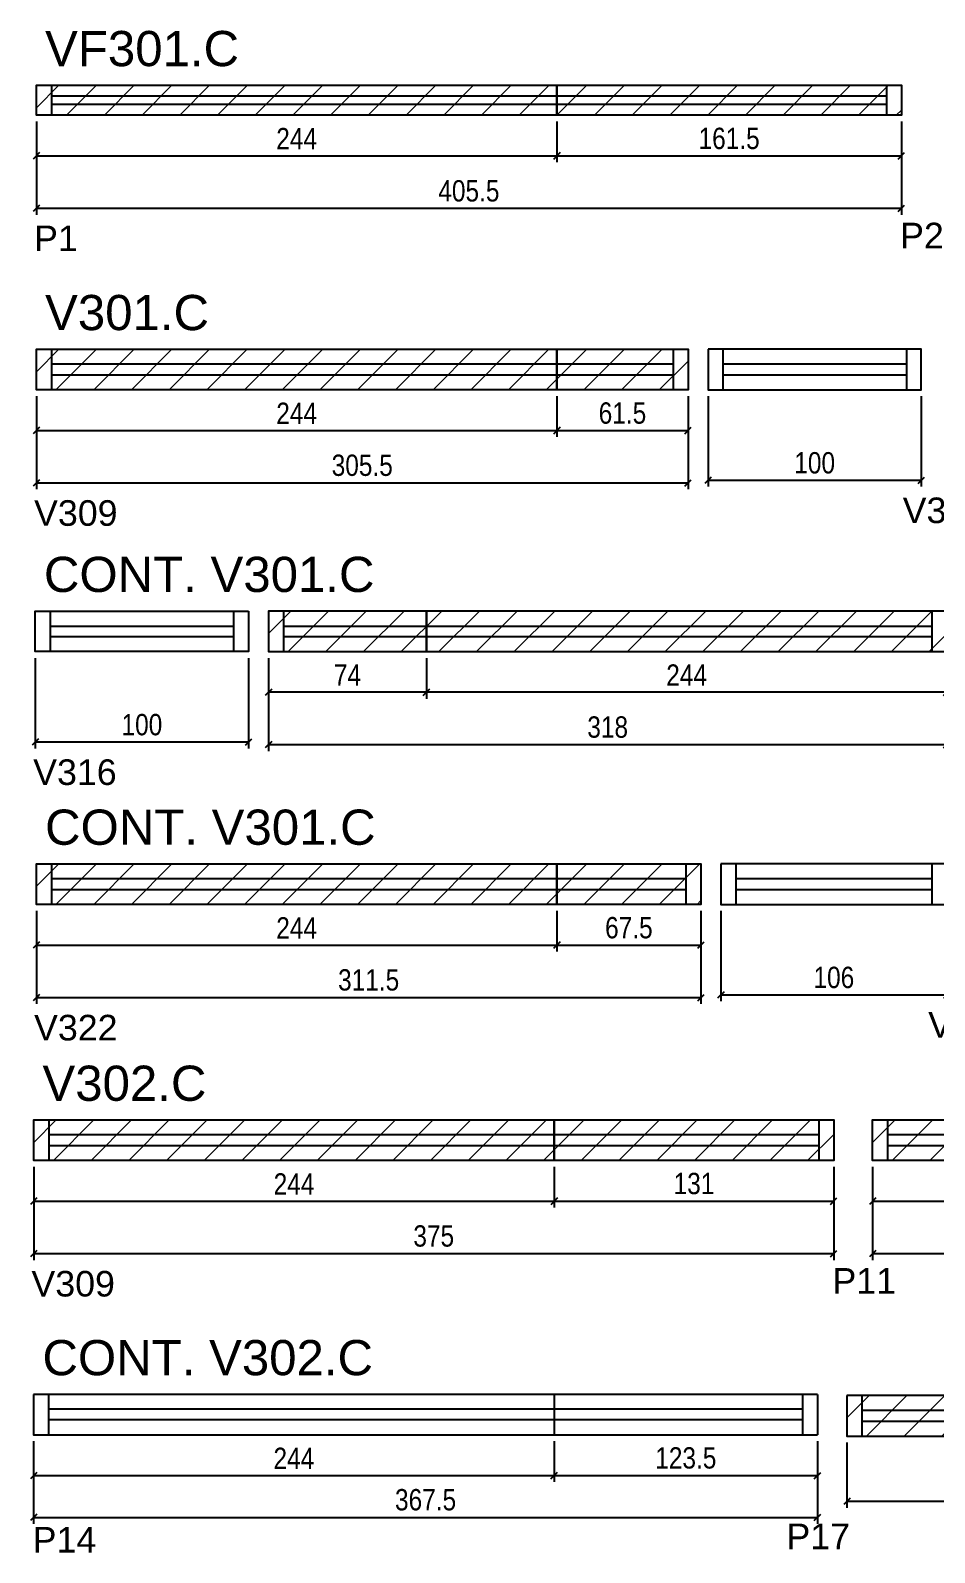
# Model space of a CAD drawing. Header units: millimetres. Extents: x 3391 to 4757, y -286 to 2446.
# Drawn here: x 3420 to 3843, y 1732 to 2446 of the extents above; entities that cross this region are included whole.
import ezdxf

# ---------------------------------------------------------------- set-up
doc = ezdxf.new("R2010")
doc.units = ezdxf.units.MM
for name, color, linetype in [('5', 5, 'Continuous'), ('COTA', 241, 'Continuous'), ('NOMENCLATURA', 7, 'Continuous'), ('Painéis', 200, 'Continuous'), ('SARR_2.2x7', 40, 'Continuous'), ('SARR_EDITAR', 141, 'Continuous')]:
    doc.layers.add(name, color=color, linetype=linetype)
doc.layers.add('REAPROVEITAMENTO', color=251, linetype='Continuous', lineweight=9)
doc.styles.add('COTA TECNICA', font='techl___.ttf', dxfattribs={"height": 10})
doc.styles.add('COTA TECNICA-50', font='techl___.ttf', dxfattribs={"height": 10})
doc.styles.get("Standard").update_dxf_attribs({"font": 'arial.ttf'})
doc.dimstyles.new('COTA PAINEL-50', dxfattribs={"dimtxt": 10, "dimasz": 3, "dimexe": 3, "dimexo": 3, "dimgap": 3, "dimtad": 1, "dimdec": 1, "dimzin": 12, "dimdsep": 46, "dimtxsty": 'COTA TECNICA-50', "dimblk1": 'OBLIQUE', "dimblk2": 'OBLIQUE', "dimsah": 1, "dimcen": 0.9, "dimclrd": 4, "dimclre": 4, "dimclrt": 240, "dimadec": 1, "dimazin": 3, "dimtfac": 1, "dimtdec": 1, "dimtmove": 0, "dimatfit": 3, "dimfxl": 1, "dimtolj": 1, "dimtzin": 12, "dimarcsym": 0})
doc.dimstyles.new('PAINEL', dxfattribs={"dimtxt": 10, "dimasz": 3, "dimexe": 3, "dimexo": 3, "dimgap": 3, "dimtad": 1, "dimdec": 1, "dimzin": 12, "dimdsep": 46, "dimtxsty": 'COTA TECNICA', "dimblk1": 'OBLIQUE', "dimblk2": 'OBLIQUE', "dimsah": 1, "dimcen": 0.9, "dimclrd": 4, "dimclre": 4, "dimclrt": 240, "dimadec": 1, "dimazin": 3, "dimtfac": 1, "dimtdec": 1, "dimtmove": 0, "dimatfit": 3, "dimfxl": 1, "dimtolj": 1, "dimtzin": 12, "dimarcsym": 0})

# ---------------------------------------------------------------- blocks, each defined once
blk = doc.blocks.new('_Oblique')
at = {"color": 0, "linetype": 'ByBlock', "lineweight": -2}
blk.add_line((-0.5, -0.5), (0.5, 0.5), dxfattribs=at)
blk = doc.blocks.new('*D97')
at = {"layer": 'COTA', "color": 4, "linetype": 'ByBlock', "lineweight": -2, "transparency": 16777216}
for p, q in [((3422.37, 2403), (3422.37, 2383.94)), ((3666.37, 2403), (3666.37, 2383.94)), ((3422.37, 2386.94), (3666.37, 2386.94))]:
    blk.add_line(p, q, dxfattribs=at)
at = {"layer": 'Defpoints', "color": 0, "linetype": 'ByBlock', "transparency": 16777216}
for p in [(3422.37, 2406), (3666.37, 2406), (3666.37, 2386.94)]:
    blk.add_point(p, dxfattribs=at)
at = {"layer": 'COTA', "color": 4, "linetype": 'ByBlock', "lineweight": -2, "transparency": 16777216, "xscale": 3, "yscale": 3, "zscale": 3, "rotation": 180}
blk.add_blockref('_Oblique', (3422.37, 2386.94), dxfattribs=at)
at = {"layer": 'COTA', "color": 4, "linetype": 'ByBlock', "lineweight": -2, "transparency": 16777216, "xscale": 3, "yscale": 3, "zscale": 3}
blk.add_blockref('_Oblique', (3666.37, 2386.94), dxfattribs=at)
at = {"layer": 'COTA', "color": 240, "linetype": 'ByBlock', "transparency": 16777216, "insert": (3544.37, 2395.02), "char_height": 10, "attachment_point": 5, "style": 'COTA TECNICA-50'}
blk.add_mtext('\\A1;244', dxfattribs=at)
blk = doc.blocks.new('*D98')
at = {"layer": 'COTA', "color": 4, "linetype": 'ByBlock', "lineweight": -2, "transparency": 16777216}
for p, q in [((3666.37, 2403), (3666.37, 2383.94)), ((3827.87, 2403), (3827.87, 2383.94)), ((3666.37, 2386.94), (3827.87, 2386.94))]:
    blk.add_line(p, q, dxfattribs=at)
at = {"layer": 'Defpoints', "color": 0, "linetype": 'ByBlock', "transparency": 16777216}
for p in [(3666.37, 2406), (3827.87, 2406), (3827.87, 2386.94)]:
    blk.add_point(p, dxfattribs=at)
at = {"layer": 'COTA', "color": 4, "linetype": 'ByBlock', "lineweight": -2, "transparency": 16777216, "xscale": 3, "yscale": 3, "zscale": 3, "rotation": 180}
blk.add_blockref('_Oblique', (3666.37, 2386.94), dxfattribs=at)
at = {"layer": 'COTA', "color": 4, "linetype": 'ByBlock', "lineweight": -2, "transparency": 16777216, "xscale": 3, "yscale": 3, "zscale": 3}
blk.add_blockref('_Oblique', (3827.87, 2386.94), dxfattribs=at)
at = {"layer": 'COTA', "color": 240, "linetype": 'ByBlock', "transparency": 16777216, "insert": (3747.12, 2395.05), "char_height": 10, "attachment_point": 5, "style": 'COTA TECNICA-50'}
blk.add_mtext('\\A1;161.5', dxfattribs=at)
blk = doc.blocks.new('*D200')
at = {"layer": 'COTA', "color": 4, "lineweight": -2, "transparency": 16777216}
for p, q in [((3422.37, 2403), (3422.37, 2359.36)), ((3827.87, 2403), (3827.87, 2359.36)), ((3422.37, 2362.36), (3827.87, 2362.36))]:
    blk.add_line(p, q, dxfattribs=at)
at = {"layer": 'Defpoints', "color": 0, "transparency": 16777216}
for p in [(3422.37, 2406), (3827.87, 2406), (3827.87, 2362.36)]:
    blk.add_point(p, dxfattribs=at)
at = {"layer": 'COTA', "color": 4, "lineweight": -2, "transparency": 16777216, "xscale": 3, "yscale": 3, "zscale": 3, "rotation": 180}
blk.add_blockref('_Oblique', (3422.37, 2362.36), dxfattribs=at)
at = {"layer": 'COTA', "color": 4, "lineweight": -2, "transparency": 16777216, "xscale": 3, "yscale": 3, "zscale": 3}
blk.add_blockref('_Oblique', (3827.87, 2362.36), dxfattribs=at)
at = {"layer": 'COTA', "color": 240, "transparency": 16777216, "insert": (3625.12, 2370.47), "char_height": 10, "attachment_point": 5, "style": 'COTA TECNICA'}
blk.add_mtext('\\A1;405.5', dxfattribs=at)
blk = doc.blocks.new('*D104')
at = {"layer": 'COTA', "color": 4, "linetype": 'ByBlock', "lineweight": -2, "transparency": 16777216}
for p, q in [((3422.37, 2274.26), (3422.37, 2255.21)), ((3666.37, 2274.26), (3666.37, 2255.21)), ((3422.37, 2258.21), (3666.37, 2258.21))]:
    blk.add_line(p, q, dxfattribs=at)
at = {"layer": 'Defpoints', "color": 0, "linetype": 'ByBlock', "transparency": 16777216}
for p in [(3422.37, 2277.26), (3666.37, 2277.26), (3666.37, 2258.21)]:
    blk.add_point(p, dxfattribs=at)
at = {"layer": 'COTA', "color": 4, "linetype": 'ByBlock', "lineweight": -2, "transparency": 16777216, "xscale": 3, "yscale": 3, "zscale": 3, "rotation": 180}
blk.add_blockref('_Oblique', (3422.37, 2258.21), dxfattribs=at)
at = {"layer": 'COTA', "color": 4, "linetype": 'ByBlock', "lineweight": -2, "transparency": 16777216, "xscale": 3, "yscale": 3, "zscale": 3}
blk.add_blockref('_Oblique', (3666.37, 2258.21), dxfattribs=at)
at = {"layer": 'COTA', "color": 240, "linetype": 'ByBlock', "transparency": 16777216, "insert": (3544.37, 2266.28), "char_height": 10, "attachment_point": 5, "style": 'COTA TECNICA-50'}
blk.add_mtext('\\A1;244', dxfattribs=at)
blk = doc.blocks.new('*D105')
at = {"layer": 'COTA', "color": 4, "linetype": 'ByBlock', "lineweight": -2, "transparency": 16777216}
for p, q in [((3666.37, 2274.26), (3666.37, 2255.21)), ((3727.87, 2274.26), (3727.87, 2255.21)), ((3666.37, 2258.21), (3727.87, 2258.21))]:
    blk.add_line(p, q, dxfattribs=at)
at = {"layer": 'Defpoints', "color": 0, "linetype": 'ByBlock', "transparency": 16777216}
for p in [(3666.37, 2277.26), (3727.87, 2277.26), (3727.87, 2258.21)]:
    blk.add_point(p, dxfattribs=at)
at = {"layer": 'COTA', "color": 4, "linetype": 'ByBlock', "lineweight": -2, "transparency": 16777216, "xscale": 3, "yscale": 3, "zscale": 3, "rotation": 180}
blk.add_blockref('_Oblique', (3666.37, 2258.21), dxfattribs=at)
at = {"layer": 'COTA', "color": 4, "linetype": 'ByBlock', "lineweight": -2, "transparency": 16777216, "xscale": 3, "yscale": 3, "zscale": 3}
blk.add_blockref('_Oblique', (3727.87, 2258.21), dxfattribs=at)
at = {"layer": 'COTA', "color": 240, "linetype": 'ByBlock', "transparency": 16777216, "insert": (3697.12, 2266.32), "char_height": 10, "attachment_point": 5, "style": 'COTA TECNICA-50'}
blk.add_mtext('\\A1;61.5', dxfattribs=at)
blk = doc.blocks.new('*D204')
at = {"layer": 'COTA', "color": 4, "lineweight": -2, "transparency": 16777216}
for p, q in [((3422.37, 2274.26), (3422.37, 2230.63)), ((3727.87, 2274.26), (3727.87, 2230.63)), ((3422.37, 2233.63), (3727.87, 2233.63))]:
    blk.add_line(p, q, dxfattribs=at)
at = {"layer": 'Defpoints', "color": 0, "transparency": 16777216}
for p in [(3422.37, 2277.26), (3727.87, 2277.26), (3727.87, 2233.63)]:
    blk.add_point(p, dxfattribs=at)
at = {"layer": 'COTA', "color": 4, "lineweight": -2, "transparency": 16777216, "xscale": 3, "yscale": 3, "zscale": 3, "rotation": 180}
blk.add_blockref('_Oblique', (3422.37, 2233.63), dxfattribs=at)
at = {"layer": 'COTA', "color": 4, "lineweight": -2, "transparency": 16777216, "xscale": 3, "yscale": 3, "zscale": 3}
blk.add_blockref('_Oblique', (3727.87, 2233.63), dxfattribs=at)
at = {"layer": 'COTA', "color": 240, "transparency": 16777216, "insert": (3575.12, 2241.85), "char_height": 10, "attachment_point": 5, "style": 'COTA TECNICA'}
blk.add_mtext('\\A1;305.5', dxfattribs=at)
blk = doc.blocks.new('*D106')
at = {"layer": 'COTA', "color": 4, "linetype": 'ByBlock', "lineweight": -2, "transparency": 16777216}
for p, q in [((3737.22, 2274.26), (3737.22, 2231.89)), ((3837.22, 2274.26), (3837.22, 2231.89)), ((3737.22, 2234.89), (3837.22, 2234.89))]:
    blk.add_line(p, q, dxfattribs=at)
at = {"layer": 'Defpoints', "color": 0, "linetype": 'ByBlock', "transparency": 16777216}
for p in [(3737.22, 2277.26), (3837.22, 2277.26), (3837.22, 2234.89)]:
    blk.add_point(p, dxfattribs=at)
at = {"layer": 'COTA', "color": 4, "linetype": 'ByBlock', "lineweight": -2, "transparency": 16777216, "xscale": 3, "yscale": 3, "zscale": 3, "rotation": 180}
blk.add_blockref('_Oblique', (3737.22, 2234.89), dxfattribs=at)
at = {"layer": 'COTA', "color": 4, "linetype": 'ByBlock', "lineweight": -2, "transparency": 16777216, "xscale": 3, "yscale": 3, "zscale": 3}
blk.add_blockref('_Oblique', (3837.22, 2234.89), dxfattribs=at)
at = {"layer": 'COTA', "color": 240, "linetype": 'ByBlock', "transparency": 16777216, "insert": (3787.22, 2242.99), "char_height": 10, "attachment_point": 5, "style": 'COTA TECNICA-50'}
blk.add_mtext('\\A1;100', dxfattribs=at)
blk = doc.blocks.new('*D135')
at = {"layer": 'COTA', "color": 4, "linetype": 'ByBlock', "lineweight": -2, "transparency": 16777216}
for p, q in [((3605.18, 2151.54), (3605.18, 2132.48)), ((3849.18, 2151.54), (3849.18, 2132.48)), ((3849.18, 2135.48), (3605.18, 2135.48))]:
    blk.add_line(p, q, dxfattribs=at)
at = {"layer": 'Defpoints', "color": 0, "linetype": 'ByBlock', "transparency": 16777216}
for p in [(3605.18, 2154.54), (3849.18, 2154.54), (3605.18, 2135.48)]:
    blk.add_point(p, dxfattribs=at)
at = {"layer": 'COTA', "color": 4, "linetype": 'ByBlock', "lineweight": -2, "transparency": 16777216, "xscale": 3, "yscale": 3, "zscale": 3, "rotation": 180}
blk.add_blockref('_Oblique', (3605.18, 2135.48), dxfattribs=at)
at = {"layer": 'COTA', "color": 4, "linetype": 'ByBlock', "lineweight": -2, "transparency": 16777216, "xscale": 3, "yscale": 3, "zscale": 3}
blk.add_blockref('_Oblique', (3849.18, 2135.48), dxfattribs=at)
at = {"layer": 'COTA', "color": 240, "linetype": 'ByBlock', "transparency": 16777216, "insert": (3727.18, 2143.56), "char_height": 10, "attachment_point": 5, "style": 'COTA TECNICA-50'}
blk.add_mtext('\\A1;244', dxfattribs=at)
blk = doc.blocks.new('*D136')
at = {"layer": 'COTA', "color": 4, "linetype": 'ByBlock', "lineweight": -2, "transparency": 16777216}
for p, q in [((3531.18, 2151.54), (3531.18, 2132.48)), ((3605.18, 2151.54), (3605.18, 2132.48)), ((3605.18, 2135.48), (3531.18, 2135.48))]:
    blk.add_line(p, q, dxfattribs=at)
at = {"layer": 'Defpoints', "color": 0, "linetype": 'ByBlock', "transparency": 16777216}
for p in [(3531.18, 2154.54), (3605.18, 2154.54), (3531.18, 2135.48)]:
    blk.add_point(p, dxfattribs=at)
at = {"layer": 'COTA', "color": 4, "linetype": 'ByBlock', "lineweight": -2, "transparency": 16777216, "xscale": 3, "yscale": 3, "zscale": 3, "rotation": 180}
blk.add_blockref('_Oblique', (3531.18, 2135.48), dxfattribs=at)
at = {"layer": 'COTA', "color": 4, "linetype": 'ByBlock', "lineweight": -2, "transparency": 16777216, "xscale": 3, "yscale": 3, "zscale": 3}
blk.add_blockref('_Oblique', (3605.18, 2135.48), dxfattribs=at)
at = {"layer": 'COTA', "color": 240, "linetype": 'ByBlock', "transparency": 16777216, "insert": (3568.18, 2143.56), "char_height": 10, "attachment_point": 5, "style": 'COTA TECNICA-50'}
blk.add_mtext('\\A1;74', dxfattribs=at)
blk = doc.blocks.new('*D215')
at = {"layer": 'COTA', "color": 4, "lineweight": -2, "transparency": 16777216}
for p, q in [((3531.18, 2151.54), (3531.18, 2107.9)), ((3849.18, 2151.54), (3849.18, 2107.9)), ((3849.18, 2110.9), (3531.18, 2110.9))]:
    blk.add_line(p, q, dxfattribs=at)
at = {"layer": 'Defpoints', "color": 0, "transparency": 16777216}
for p in [(3531.18, 2154.54), (3849.18, 2154.54), (3531.18, 2110.9)]:
    blk.add_point(p, dxfattribs=at)
at = {"layer": 'COTA', "color": 4, "lineweight": -2, "transparency": 16777216, "xscale": 3, "yscale": 3, "zscale": 3, "rotation": 180}
blk.add_blockref('_Oblique', (3531.18, 2110.9), dxfattribs=at)
at = {"layer": 'COTA', "color": 4, "lineweight": -2, "transparency": 16777216, "xscale": 3, "yscale": 3, "zscale": 3}
blk.add_blockref('_Oblique', (3849.18, 2110.9), dxfattribs=at)
at = {"layer": 'COTA', "color": 240, "transparency": 16777216, "insert": (3690.18, 2119.14), "char_height": 10, "attachment_point": 5, "style": 'COTA TECNICA'}
blk.add_mtext('\\A1;318', dxfattribs=at)
blk = doc.blocks.new('*D137')
at = {"layer": 'COTA', "color": 4, "linetype": 'ByBlock', "lineweight": -2, "transparency": 16777216}
for p, q in [((3421.82, 2151.54), (3421.82, 2109.16)), ((3521.82, 2151.54), (3521.82, 2109.16)), ((3521.82, 2112.16), (3421.82, 2112.16))]:
    blk.add_line(p, q, dxfattribs=at)
at = {"layer": 'Defpoints', "color": 0, "linetype": 'ByBlock', "transparency": 16777216}
for p in [(3421.82, 2154.54), (3521.82, 2154.54), (3421.82, 2112.16)]:
    blk.add_point(p, dxfattribs=at)
at = {"layer": 'COTA', "color": 4, "linetype": 'ByBlock', "lineweight": -2, "transparency": 16777216, "xscale": 3, "yscale": 3, "zscale": 3, "rotation": 180}
blk.add_blockref('_Oblique', (3421.82, 2112.16), dxfattribs=at)
at = {"layer": 'COTA', "color": 4, "linetype": 'ByBlock', "lineweight": -2, "transparency": 16777216, "xscale": 3, "yscale": 3, "zscale": 3}
blk.add_blockref('_Oblique', (3521.82, 2112.16), dxfattribs=at)
at = {"layer": 'COTA', "color": 240, "linetype": 'ByBlock', "transparency": 16777216, "insert": (3471.82, 2120.27), "char_height": 10, "attachment_point": 5, "style": 'COTA TECNICA-50'}
blk.add_mtext('\\A1;100', dxfattribs=at)
blk = doc.blocks.new('*D144')
at = {"layer": 'COTA', "color": 4, "linetype": 'ByBlock', "lineweight": -2, "transparency": 16777216}
for p, q in [((3422.37, 2033.05), (3422.37, 2013.99)), ((3666.37, 2033.05), (3666.37, 2013.99)), ((3422.37, 2016.99), (3666.37, 2016.99))]:
    blk.add_line(p, q, dxfattribs=at)
at = {"layer": 'Defpoints', "color": 0, "linetype": 'ByBlock', "transparency": 16777216}
for p in [(3422.37, 2036.05), (3666.37, 2036.05), (3666.37, 2016.99)]:
    blk.add_point(p, dxfattribs=at)
at = {"layer": 'COTA', "color": 4, "linetype": 'ByBlock', "lineweight": -2, "transparency": 16777216, "xscale": 3, "yscale": 3, "zscale": 3, "rotation": 180}
blk.add_blockref('_Oblique', (3422.37, 2016.99), dxfattribs=at)
at = {"layer": 'COTA', "color": 4, "linetype": 'ByBlock', "lineweight": -2, "transparency": 16777216, "xscale": 3, "yscale": 3, "zscale": 3}
blk.add_blockref('_Oblique', (3666.37, 2016.99), dxfattribs=at)
at = {"layer": 'COTA', "color": 240, "linetype": 'ByBlock', "transparency": 16777216, "insert": (3544.37, 2025.07), "char_height": 10, "attachment_point": 5, "style": 'COTA TECNICA-50'}
blk.add_mtext('\\A1;244', dxfattribs=at)
blk = doc.blocks.new('*D145')
at = {"layer": 'COTA', "color": 4, "linetype": 'ByBlock', "lineweight": -2, "transparency": 16777216}
for p, q in [((3666.37, 2033.05), (3666.37, 2013.99)), ((3733.87, 2033.05), (3733.87, 2013.99)), ((3666.37, 2016.99), (3733.87, 2016.99))]:
    blk.add_line(p, q, dxfattribs=at)
at = {"layer": 'Defpoints', "color": 0, "linetype": 'ByBlock', "transparency": 16777216}
for p in [(3666.37, 2036.05), (3733.87, 2036.05), (3733.87, 2016.99)]:
    blk.add_point(p, dxfattribs=at)
at = {"layer": 'COTA', "color": 4, "linetype": 'ByBlock', "lineweight": -2, "transparency": 16777216, "xscale": 3, "yscale": 3, "zscale": 3, "rotation": 180}
blk.add_blockref('_Oblique', (3666.37, 2016.99), dxfattribs=at)
at = {"layer": 'COTA', "color": 4, "linetype": 'ByBlock', "lineweight": -2, "transparency": 16777216, "xscale": 3, "yscale": 3, "zscale": 3}
blk.add_blockref('_Oblique', (3733.87, 2016.99), dxfattribs=at)
at = {"layer": 'COTA', "color": 240, "linetype": 'ByBlock', "transparency": 16777216, "insert": (3700.12, 2025.1), "char_height": 10, "attachment_point": 5, "style": 'COTA TECNICA-50'}
blk.add_mtext('\\A1;67.5', dxfattribs=at)
blk = doc.blocks.new('*D218')
at = {"layer": 'COTA', "color": 4, "lineweight": -2, "transparency": 16777216}
for p, q in [((3422.37, 2033.05), (3422.37, 1989.41)), ((3733.87, 2033.05), (3733.87, 1989.41)), ((3422.37, 1992.41), (3733.87, 1992.41))]:
    blk.add_line(p, q, dxfattribs=at)
at = {"layer": 'Defpoints', "color": 0, "transparency": 16777216}
for p in [(3422.37, 2036.05), (3733.87, 2036.05), (3733.87, 1992.41)]:
    blk.add_point(p, dxfattribs=at)
at = {"layer": 'COTA', "color": 4, "lineweight": -2, "transparency": 16777216, "xscale": 3, "yscale": 3, "zscale": 3, "rotation": 180}
blk.add_blockref('_Oblique', (3422.37, 1992.41), dxfattribs=at)
at = {"layer": 'COTA', "color": 4, "lineweight": -2, "transparency": 16777216, "xscale": 3, "yscale": 3, "zscale": 3}
blk.add_blockref('_Oblique', (3733.87, 1992.41), dxfattribs=at)
at = {"layer": 'COTA', "color": 240, "transparency": 16777216, "insert": (3578.12, 2000.63), "char_height": 10, "attachment_point": 5, "style": 'COTA TECNICA'}
blk.add_mtext('\\A1;311.5', dxfattribs=at)
blk = doc.blocks.new('*D146')
at = {"layer": 'COTA', "color": 4, "linetype": 'ByBlock', "lineweight": -2, "transparency": 16777216}
for p, q in [((3743.22, 2033.05), (3743.22, 1990.67)), ((3849.22, 2033.05), (3849.22, 1990.67)), ((3743.22, 1993.67), (3849.22, 1993.67))]:
    blk.add_line(p, q, dxfattribs=at)
at = {"layer": 'Defpoints', "color": 0, "linetype": 'ByBlock', "transparency": 16777216}
for p in [(3743.22, 2036.05), (3849.22, 2036.05), (3849.22, 1993.67)]:
    blk.add_point(p, dxfattribs=at)
at = {"layer": 'COTA', "color": 4, "linetype": 'ByBlock', "lineweight": -2, "transparency": 16777216, "xscale": 3, "yscale": 3, "zscale": 3, "rotation": 180}
blk.add_blockref('_Oblique', (3743.22, 1993.67), dxfattribs=at)
at = {"layer": 'COTA', "color": 4, "linetype": 'ByBlock', "lineweight": -2, "transparency": 16777216, "xscale": 3, "yscale": 3, "zscale": 3}
blk.add_blockref('_Oblique', (3849.22, 1993.67), dxfattribs=at)
at = {"layer": 'COTA', "color": 240, "linetype": 'ByBlock', "transparency": 16777216, "insert": (3796.22, 2001.78), "char_height": 10, "attachment_point": 5, "style": 'COTA TECNICA-50'}
blk.add_mtext('\\A1;106', dxfattribs=at)
blk = doc.blocks.new('*D50')
at = {"layer": 'COTA', "color": 4, "linetype": 'ByBlock', "lineweight": -2, "transparency": 16777216}
for p, q in [((3421.14, 1913.03), (3421.14, 1893.97)), ((3665.14, 1913.03), (3665.14, 1893.97)), ((3421.14, 1896.97), (3665.14, 1896.97))]:
    blk.add_line(p, q, dxfattribs=at)
at = {"layer": 'Defpoints', "color": 0, "linetype": 'ByBlock', "transparency": 16777216}
for p in [(3421.14, 1916.03), (3665.14, 1916.03), (3665.14, 1896.97)]:
    blk.add_point(p, dxfattribs=at)
at = {"layer": 'COTA', "color": 4, "linetype": 'ByBlock', "lineweight": -2, "transparency": 16777216, "xscale": 3, "yscale": 3, "zscale": 3, "rotation": 180}
blk.add_blockref('_Oblique', (3421.14, 1896.97), dxfattribs=at)
at = {"layer": 'COTA', "color": 4, "linetype": 'ByBlock', "lineweight": -2, "transparency": 16777216, "xscale": 3, "yscale": 3, "zscale": 3}
blk.add_blockref('_Oblique', (3665.14, 1896.97), dxfattribs=at)
at = {"layer": 'COTA', "color": 240, "linetype": 'ByBlock', "transparency": 16777216, "insert": (3543.14, 1905.05), "char_height": 10, "attachment_point": 5, "style": 'COTA TECNICA-50'}
blk.add_mtext('\\A1;244', dxfattribs=at)
blk = doc.blocks.new('*D51')
at = {"layer": 'COTA', "color": 4, "linetype": 'ByBlock', "lineweight": -2, "transparency": 16777216}
for p, q in [((3665.14, 1913.03), (3665.14, 1893.97)), ((3796.14, 1913.03), (3796.14, 1893.97)), ((3665.14, 1896.97), (3796.14, 1896.97))]:
    blk.add_line(p, q, dxfattribs=at)
at = {"layer": 'Defpoints', "color": 0, "linetype": 'ByBlock', "transparency": 16777216}
for p in [(3665.14, 1916.03), (3796.14, 1916.03), (3796.14, 1896.97)]:
    blk.add_point(p, dxfattribs=at)
at = {"layer": 'COTA', "color": 4, "linetype": 'ByBlock', "lineweight": -2, "transparency": 16777216, "xscale": 3, "yscale": 3, "zscale": 3, "rotation": 180}
blk.add_blockref('_Oblique', (3665.14, 1896.97), dxfattribs=at)
at = {"layer": 'COTA', "color": 4, "linetype": 'ByBlock', "lineweight": -2, "transparency": 16777216, "xscale": 3, "yscale": 3, "zscale": 3}
blk.add_blockref('_Oblique', (3796.14, 1896.97), dxfattribs=at)
at = {"layer": 'COTA', "color": 240, "linetype": 'ByBlock', "transparency": 16777216, "insert": (3730.64, 1905.19), "char_height": 10, "attachment_point": 5, "style": 'COTA TECNICA-50'}
blk.add_mtext('\\A1;131', dxfattribs=at)
blk = doc.blocks.new('*D176')
at = {"layer": 'COTA', "color": 4, "lineweight": -2, "transparency": 16777216}
for p, q in [((3421.14, 1913.03), (3421.14, 1869.39)), ((3796.14, 1913.03), (3796.14, 1869.39)), ((3421.14, 1872.39), (3796.14, 1872.39))]:
    blk.add_line(p, q, dxfattribs=at)
at = {"layer": 'Defpoints', "color": 0, "transparency": 16777216}
for p in [(3421.14, 1916.03), (3796.14, 1916.03), (3796.14, 1872.39)]:
    blk.add_point(p, dxfattribs=at)
at = {"layer": 'COTA', "color": 4, "lineweight": -2, "transparency": 16777216, "xscale": 3, "yscale": 3, "zscale": 3, "rotation": 180}
blk.add_blockref('_Oblique', (3421.14, 1872.39), dxfattribs=at)
at = {"layer": 'COTA', "color": 4, "lineweight": -2, "transparency": 16777216, "xscale": 3, "yscale": 3, "zscale": 3}
blk.add_blockref('_Oblique', (3796.14, 1872.39), dxfattribs=at)
at = {"layer": 'COTA', "color": 240, "transparency": 16777216, "insert": (3608.64, 1880.61), "char_height": 10, "attachment_point": 5, "style": 'COTA TECNICA'}
blk.add_mtext('\\A1;375', dxfattribs=at)
blk = doc.blocks.new('*D52')
at = {"layer": 'COTA', "color": 4, "linetype": 'ByBlock', "lineweight": -2, "transparency": 16777216}
for p, q in [((3814.4, 1913.03), (3814.4, 1893.97)), ((4058.4, 1913.03), (4058.4, 1893.97)), ((3814.4, 1896.97), (4058.4, 1896.97))]:
    blk.add_line(p, q, dxfattribs=at)
at = {"layer": 'Defpoints', "color": 0, "linetype": 'ByBlock', "transparency": 16777216}
for p in [(3814.4, 1916.03), (4058.4, 1916.03), (4058.4, 1896.97)]:
    blk.add_point(p, dxfattribs=at)
at = {"layer": 'COTA', "color": 4, "linetype": 'ByBlock', "lineweight": -2, "transparency": 16777216, "xscale": 3, "yscale": 3, "zscale": 3, "rotation": 180}
blk.add_blockref('_Oblique', (3814.4, 1896.97), dxfattribs=at)
at = {"layer": 'COTA', "color": 4, "linetype": 'ByBlock', "lineweight": -2, "transparency": 16777216, "xscale": 3, "yscale": 3, "zscale": 3}
blk.add_blockref('_Oblique', (4058.4, 1896.97), dxfattribs=at)
at = {"layer": 'COTA', "color": 240, "linetype": 'ByBlock', "transparency": 16777216, "insert": (3936.4, 1905.05), "char_height": 10, "attachment_point": 5, "style": 'COTA TECNICA-50'}
blk.add_mtext('\\A1;244', dxfattribs=at)
blk = doc.blocks.new('*D177')
at = {"layer": 'COTA', "color": 4, "lineweight": -2, "transparency": 16777216}
for p, q in [((3814.4, 1913.03), (3814.4, 1869.39)), ((4201.9, 1913.03), (4201.9, 1869.39)), ((3814.4, 1872.39), (4201.9, 1872.39))]:
    blk.add_line(p, q, dxfattribs=at)
at = {"layer": 'Defpoints', "color": 0, "transparency": 16777216}
for p in [(3814.4, 1916.03), (4201.9, 1916.03), (4201.9, 1872.39)]:
    blk.add_point(p, dxfattribs=at)
at = {"layer": 'COTA', "color": 4, "lineweight": -2, "transparency": 16777216, "xscale": 3, "yscale": 3, "zscale": 3, "rotation": 180}
blk.add_blockref('_Oblique', (3814.4, 1872.39), dxfattribs=at)
at = {"layer": 'COTA', "color": 4, "lineweight": -2, "transparency": 16777216, "xscale": 3, "yscale": 3, "zscale": 3}
blk.add_blockref('_Oblique', (4201.9, 1872.39), dxfattribs=at)
at = {"layer": 'COTA', "color": 240, "transparency": 16777216, "insert": (4008.15, 1880.63), "char_height": 10, "attachment_point": 5, "style": 'COTA TECNICA'}
blk.add_mtext('\\A1;387.5', dxfattribs=at)
blk = doc.blocks.new('*D180')
at = {"layer": 'COTA', "color": 4, "linetype": 'ByBlock', "lineweight": -2, "transparency": 16777216}
for p, q in [((3421.06, 1784.41), (3421.06, 1765.36)), ((3665.06, 1784.41), (3665.06, 1765.36)), ((3421.06, 1768.36), (3665.06, 1768.36))]:
    blk.add_line(p, q, dxfattribs=at)
at = {"layer": 'Defpoints', "color": 0, "linetype": 'ByBlock', "transparency": 16777216}
for p in [(3421.06, 1787.41), (3665.06, 1787.41), (3665.06, 1768.36)]:
    blk.add_point(p, dxfattribs=at)
at = {"layer": 'COTA', "color": 4, "linetype": 'ByBlock', "lineweight": -2, "transparency": 16777216, "xscale": 3, "yscale": 3, "zscale": 3, "rotation": 180}
blk.add_blockref('_Oblique', (3421.06, 1768.36), dxfattribs=at)
at = {"layer": 'COTA', "color": 4, "linetype": 'ByBlock', "lineweight": -2, "transparency": 16777216, "xscale": 3, "yscale": 3, "zscale": 3}
blk.add_blockref('_Oblique', (3665.06, 1768.36), dxfattribs=at)
at = {"layer": 'COTA', "color": 240, "linetype": 'ByBlock', "transparency": 16777216, "insert": (3543.06, 1776.43), "char_height": 10, "attachment_point": 5, "style": 'COTA TECNICA-50'}
blk.add_mtext('\\A1;244', dxfattribs=at)
blk = doc.blocks.new('*D181')
at = {"layer": 'COTA', "color": 4, "linetype": 'ByBlock', "lineweight": -2, "transparency": 16777216}
for p, q in [((3665.06, 1784.41), (3665.06, 1765.36)), ((3788.56, 1784.41), (3788.56, 1765.36)), ((3665.06, 1768.36), (3788.56, 1768.36))]:
    blk.add_line(p, q, dxfattribs=at)
at = {"layer": 'Defpoints', "color": 0, "linetype": 'ByBlock', "transparency": 16777216}
for p in [(3665.06, 1787.41), (3788.56, 1787.41), (3788.56, 1768.36)]:
    blk.add_point(p, dxfattribs=at)
at = {"layer": 'COTA', "color": 4, "linetype": 'ByBlock', "lineweight": -2, "transparency": 16777216, "xscale": 3, "yscale": 3, "zscale": 3, "rotation": 180}
blk.add_blockref('_Oblique', (3665.06, 1768.36), dxfattribs=at)
at = {"layer": 'COTA', "color": 4, "linetype": 'ByBlock', "lineweight": -2, "transparency": 16777216, "xscale": 3, "yscale": 3, "zscale": 3}
blk.add_blockref('_Oblique', (3788.56, 1768.36), dxfattribs=at)
at = {"layer": 'COTA', "color": 240, "linetype": 'ByBlock', "transparency": 16777216, "insert": (3726.81, 1776.58), "char_height": 10, "attachment_point": 5, "style": 'COTA TECNICA-50'}
blk.add_mtext('\\A1;123.5', dxfattribs=at)
blk = doc.blocks.new('*D56')
at = {"layer": 'COTA', "color": 4, "linetype": 'ByBlock', "lineweight": -2, "transparency": 16777216}
for p, q in [((3802.32, 1783.85), (3802.32, 1753.29)), ((4040.82, 1783.85), (4040.82, 1753.29)), ((3802.32, 1756.29), (4040.82, 1756.29))]:
    blk.add_line(p, q, dxfattribs=at)
at = {"layer": 'Defpoints', "color": 0, "linetype": 'ByBlock', "transparency": 16777216}
for p in [(3802.32, 1786.85), (4040.82, 1786.85), (4040.82, 1756.29)]:
    blk.add_point(p, dxfattribs=at)
at = {"layer": 'COTA', "color": 4, "linetype": 'ByBlock', "lineweight": -2, "transparency": 16777216, "xscale": 3, "yscale": 3, "zscale": 3, "rotation": 180}
blk.add_blockref('_Oblique', (3802.32, 1756.29), dxfattribs=at)
at = {"layer": 'COTA', "color": 4, "linetype": 'ByBlock', "lineweight": -2, "transparency": 16777216, "xscale": 3, "yscale": 3, "zscale": 3}
blk.add_blockref('_Oblique', (4040.82, 1756.29), dxfattribs=at)
at = {"layer": 'COTA', "color": 240, "linetype": 'ByBlock', "transparency": 16777216, "insert": (3921.57, 1764.53), "char_height": 10, "attachment_point": 5, "style": 'COTA TECNICA-50'}
blk.add_mtext('\\A1;238.5', dxfattribs=at)
blk = doc.blocks.new('*D91')
at = {"color": 4, "lineweight": -2, "transparency": 16777216}
for p, q in [((3421.06, 1784.41), (3421.06, 1745.75)), ((3788.56, 1784.41), (3788.56, 1745.75)), ((3421.06, 1748.75), (3788.56, 1748.75))]:
    blk.add_line(p, q, dxfattribs=at)
at = {"layer": 'Defpoints', "color": 0, "transparency": 16777216}
for p in [(3421.06, 1787.41), (3788.56, 1787.41), (3788.56, 1748.75)]:
    blk.add_point(p, dxfattribs=at)
at = {"color": 4, "lineweight": -2, "transparency": 16777216, "xscale": 3, "yscale": 3, "zscale": 3, "rotation": 180}
blk.add_blockref('_Oblique', (3421.06, 1748.75), dxfattribs=at)
at = {"color": 4, "lineweight": -2, "transparency": 16777216, "xscale": 3, "yscale": 3, "zscale": 3}
blk.add_blockref('_Oblique', (3788.56, 1748.75), dxfattribs=at)
at = {"color": 240, "transparency": 16777216, "insert": (3604.81, 1756.97), "char_height": 10, "attachment_point": 5, "style": 'COTA TECNICA'}
blk.add_mtext('\\A1;367.5', dxfattribs=at)

msp = doc.modelspace()

# ---------------------------------------------------------------- hatches: boundary and pattern name
at = {"layer": 'REAPROVEITAMENTO'}
h = msp.add_hatch(dxfattribs=at)
h.set_pattern_fill('ANSI31', color=256, scale=100, style=0)
h.set_pattern_definition([(45, (4472.648, 5598.784), (-8.838835, 8.838835), [])])
h.paths.add_polyline_path([(3422.37, 2420), (3422.37, 2406), (3827.87, 2406), (3827.87, 2420)])
h = msp.add_hatch(dxfattribs=at)
h.set_pattern_fill('ANSI31', color=256, scale=100, style=0)
h.set_pattern_definition([(45, (4472.648, 5475.05), (-8.838835, 8.838835), [])])
h.paths.add_polyline_path([(3422.37, 2296.26), (3422.37, 2277.26), (3727.87, 2277.26), (3727.87, 2296.26)])
h = msp.add_hatch(dxfattribs=at)
h.set_pattern_fill('ANSI31', color=256, scale=100, style=0)
h.set_pattern_definition([(45, (4581.458, 5352.325), (-8.838835, 8.838835), [])])
h.paths.add_polyline_path([(3531.18, 2173.54), (3531.18, 2154.54), (3849.18, 2154.54), (3849.18, 2173.54)])
h = msp.add_hatch(dxfattribs=at)
h.set_pattern_fill('ANSI31', color=256, scale=100, style=0)
h.set_pattern_definition([(45, (4472.648, 5233.835), (-8.838835, 8.838835), [])])
h.paths.add_polyline_path([(3422.37, 2055.05), (3422.37, 2036.05), (3733.87, 2036.05), (3733.87, 2055.05)])
h = msp.add_hatch(dxfattribs=at)
h.set_pattern_fill('ANSI31', color=256, scale=100, style=0)
h.set_pattern_definition([(45, (4471.424, 5113.813), (-8.838835, 8.838835), [])])
h.paths.add_polyline_path([(3421.14, 1935.03), (3421.14, 1916.03), (3796.14, 1916.03), (3796.14, 1935.03)])
h = msp.add_hatch(dxfattribs=at)
h.set_pattern_fill('ANSI31', color=256, scale=100, style=0)
h.set_pattern_definition([(45, (4864.684, 5113.813), (-8.838835, 8.838835), [])])
h.paths.add_polyline_path([(3814.4, 1935.03), (3814.4, 1916.03), (4201.9, 1916.03), (4201.9, 1935.03)])
h = msp.add_hatch(dxfattribs=at)
h.set_pattern_fill('ANSI31', color=256, scale=100, style=0)
h.set_pattern_definition([(45, (4852.604, 4984.639), (-8.838835, 8.838835), [])])
h.paths.add_polyline_path([(4040.82, 1786.85), (4040.82, 1805.85), (3802.32, 1805.85), (3802.32, 1786.85)])

# ---------------------------------------------------------------- linework, layer by layer
at = {"layer": 'Painéis'}
for p, q in [((3665.06, 1806.41), (3665.06, 1787.41)), ((3788.56, 1806.41), (3788.56, 1787.41))]:
    msp.add_line(p, q, dxfattribs=at)
for points in [[(3666.37, 2406), (3422.37, 2406), (3422.37, 2420), (3666.37, 2420)], [(3666.37, 2420), (3827.87, 2420), (3827.87, 2406), (3666.37, 2406)], [(3666.37, 2277.26), (3422.37, 2277.26), (3422.37, 2296.26), (3666.37, 2296.26)], [(3666.37, 2296.26), (3727.87, 2296.26), (3727.87, 2277.26), (3666.37, 2277.26)], [(3605.18, 2173.54), (3531.18, 2173.54), (3531.18, 2154.54), (3605.18, 2154.54)], [(3605.18, 2154.54), (3849.18, 2154.54), (3849.18, 2173.54), (3605.18, 2173.54)], [(3666.37, 2036.05), (3422.37, 2036.05), (3422.37, 2055.05), (3666.37, 2055.05)], [(3666.37, 2055.05), (3733.87, 2055.05), (3733.87, 2036.05), (3666.37, 2036.05)], [(3665.14, 1916.03), (3421.14, 1916.03), (3421.14, 1935.03), (3665.14, 1935.03)], [(3665.14, 1935.03), (3796.14, 1935.03), (3796.14, 1916.03), (3665.14, 1916.03)], [(4058.4, 1916.03), (3814.4, 1916.03), (3814.4, 1935.03), (4058.4, 1935.03)]]:
    msp.add_lwpolyline(points, close=True, dxfattribs=at)
for points in [[(3737.22, 2296.26), (3737.22, 2277.26), (3837.22, 2277.26), (3837.22, 2296.26), (3737.22, 2296.26)], [(3521.82, 2173.54), (3521.82, 2154.54), (3421.82, 2154.54), (3421.82, 2173.54), (3521.82, 2173.54)], [(3743.22, 2055.05), (3743.22, 2036.05), (3849.22, 2036.05), (3849.22, 2055.05), (3743.22, 2055.05)], [(3421.06, 1806.41), (3421.06, 1787.41), (3788.56, 1787.41)], [(3788.56, 1806.41), (3421.06, 1806.41)], [(3802.32, 1805.85), (3802.32, 1786.85), (4040.82, 1786.85), (4040.82, 1805.85), (3802.32, 1805.85)]]:
    msp.add_lwpolyline(points, dxfattribs=at)
at = {"layer": 'SARR_2.2x7', "linetype": 'Continuous'}
for p, q in [((3429.37, 2420), (3429.37, 2406)), ((3820.87, 2420), (3820.87, 2406)), ((3429.37, 2296.26), (3429.37, 2277.26)), ((3720.87, 2296.26), (3720.87, 2277.26)), ((3744.22, 2296.26), (3744.22, 2277.26)), ((3830.22, 2296.26), (3830.22, 2277.26)), ((3666.37, 2289.26), (3429.37, 2289.26)), ((3429.37, 2284.26), (3666.37, 2284.26)), ((3720.87, 2289.26), (3666.37, 2289.26)), ((3666.37, 2284.26), (3720.87, 2284.26)), ((3830.22, 2289.26), (3744.22, 2289.26)), ((3744.22, 2284.26), (3830.22, 2284.26)), ((3428.82, 2173.54), (3428.82, 2154.54)), ((3514.82, 2173.54), (3514.82, 2154.54)), ((3538.18, 2173.54), (3538.18, 2154.54)), ((3842.18, 2173.54), (3842.18, 2154.54)), ((3428.82, 2166.54), (3514.82, 2166.54)), ((3538.18, 2166.54), (3605.18, 2166.54)), ((3605.18, 2166.54), (3842.18, 2166.54)), ((3514.82, 2161.54), (3428.82, 2161.54)), ((3605.18, 2161.54), (3538.18, 2161.54)), ((3842.18, 2161.54), (3605.18, 2161.54)), ((3429.37, 2055.05), (3429.37, 2036.05)), ((3726.87, 2055.05), (3726.87, 2036.05)), ((3750.22, 2055.05), (3750.22, 2036.05)), ((3842.22, 2055.05), (3842.22, 2036.05)), ((3666.37, 2048.05), (3429.37, 2048.05)), ((3726.87, 2048.05), (3666.37, 2048.05)), ((3842.22, 2048.05), (3750.22, 2048.05)), ((3429.37, 2043.05), (3666.37, 2043.05)), ((3666.37, 2043.05), (3726.87, 2043.05)), ((3750.22, 2043.05), (3842.22, 2043.05)), ((3428.14, 1935.03), (3428.14, 1916.03)), ((3789.14, 1935.03), (3789.14, 1916.03)), ((3821.4, 1935.03), (3821.4, 1916.03)), ((3665.14, 1928.03), (3428.14, 1928.03)), ((3789.14, 1928.03), (3665.14, 1928.03)), ((4058.4, 1928.03), (3821.4, 1928.03)), ((3428.14, 1923.03), (3665.14, 1923.03)), ((3665.14, 1923.03), (3789.14, 1923.03)), ((3821.4, 1923.03), (4058.4, 1923.03)), ((3428.06, 1806.41), (3428.06, 1787.41)), ((3781.56, 1806.41), (3781.56, 1787.41)), ((3809.32, 1805.85), (3809.32, 1786.85)), ((3665.06, 1799.41), (3428.06, 1799.41)), ((3781.56, 1799.41), (3665.06, 1799.41)), ((4033.82, 1798.85), (3809.32, 1798.85)), ((3665.06, 1794.41), (3428.06, 1794.41)), ((3781.56, 1794.41), (3665.06, 1794.41)), ((3809.32, 1793.85), (4033.82, 1793.85))]:
    msp.add_line(p, q, dxfattribs=at)
at = {"layer": 'SARR_EDITAR', "linetype": 'Continuous'}
for p, q in [((3429.37, 2415), (3666.37, 2415)), ((3666.37, 2415), (3820.87, 2415)), ((3666.37, 2411), (3429.37, 2411)), ((3820.87, 2411), (3666.37, 2411))]:
    msp.add_line(p, q, dxfattribs=at)

# ---------------------------------------------------------------- texts
at = {"layer": '5', "linetype": 'Continuous'}
for s, p in [('P2', (3827.26, 2343.58)), ('P1', (3421.26, 2342.26)), ('V312', (3828.48, 2214.79)), ('V309', (3421.26, 2213.53)), ('V316', (3420.84, 2092.06)), ('V322', (3421.26, 1972.31)), ('V325', (3840.48, 1973.57)), ('V309', (3420.03, 1852.29)), ('P11', (3795.54, 1853.61)), ('P14', (3420.59, 1732.27)), ('P17', (3773.98, 1733.84))]:
    msp.add_text(s, height=12, rotation=359.99996, dxfattribs=at).set_placement(p)
at = {"layer": 'NOMENCLATURA', "linetype": 'Continuous'}
for s, p in [('VF301.C', (3426.42, 2428.97)), ('V301.C', (3426.42, 2305.24)), ('CONT. V301.C', (3425.88, 2182.51)), ('CONT. V301.C', (3426.42, 2064.02)), ('V302.C', (3425.2, 1944)), ('CONT. V302.C', (3425.2, 1815.39))]:
    msp.add_text(s, height=16.5, dxfattribs=at).set_placement(p)

# ---------------------------------------------------------------- dimensions: what is measured, and where the dimension line sits
dim = msp.add_linear_dim(base=(3788.56, 1748.75), p1=(3421.06, 1787.41), p2=(3788.56, 1787.41), dimstyle='PAINEL')
dim.commit()
dim.dimension.update_dxf_attribs({"geometry": '*D91', "text_midpoint": (3604.81, 1756.97)})
at = {"layer": 'COTA', "color": 1, "linetype": 'ByBlock'}
for base, p1, p2, picture, middle in [((3666.37, 2386.94), (3422.37, 2406), (3666.37, 2406), '*D97', (3544.37, 2395.02)), ((3827.87, 2386.94), (3666.37, 2406), (3827.87, 2406), '*D98', (3747.12, 2395.05)), ((3666.37, 2258.21), (3422.37, 2277.26), (3666.37, 2277.26), '*D104', (3544.37, 2266.28)), ((3727.87, 2258.21), (3666.37, 2277.26), (3727.87, 2277.26), '*D105', (3697.12, 2266.32)), ((3837.22, 2234.89), (3737.22, 2277.26), (3837.22, 2277.26), '*D106', (3787.22, 2242.99)), ((3666.37, 2016.99), (3422.37, 2036.05), (3666.37, 2036.05), '*D144', (3544.37, 2025.07)), ((3733.87, 2016.99), (3666.37, 2036.05), (3733.87, 2036.05), '*D145', (3700.12, 2025.1)), ((3849.22, 1993.67), (3743.22, 2036.05), (3849.22, 2036.05), '*D146', (3796.22, 2001.78)), ((3665.14, 1896.97), (3421.14, 1916.03), (3665.14, 1916.03), '*D50', (3543.14, 1905.05)), ((3796.14, 1896.97), (3665.14, 1916.03), (3796.14, 1916.03), '*D51', (3730.64, 1905.19)), ((4058.4, 1896.97), (3814.4, 1916.03), (4058.4, 1916.03), '*D52', (3936.4, 1905.05)), ((3665.06, 1768.36), (3421.06, 1787.41), (3665.06, 1787.41), '*D180', (3543.06, 1776.43)), ((3788.56, 1768.36), (3665.06, 1787.41), (3788.56, 1787.41), '*D181', (3726.81, 1776.58)), ((4040.82, 1756.29), (3802.32, 1786.85), (4040.82, 1786.85), '*D56', (3921.57, 1764.53))]:
    dim = msp.add_linear_dim(base=base, p1=p1, p2=p2, dimstyle='COTA PAINEL-50', override={"dimarcsym": 1}, dxfattribs=at)
    dim.commit()
    dim.dimension.update_dxf_attribs({"geometry": picture, "text_midpoint": middle})
at = {"layer": 'COTA'}
for base, p1, p2, picture, middle in [((3827.87, 2362.36), (3422.37, 2406), (3827.87, 2406), '*D200', (3625.12, 2370.47)), ((3727.87, 2233.63), (3422.37, 2277.26), (3727.87, 2277.26), '*D204', (3575.12, 2241.85)), ((3733.87, 1992.41), (3422.37, 2036.05), (3733.87, 2036.05), '*D218', (3578.12, 2000.63)), ((3796.14, 1872.39), (3421.14, 1916.03), (3796.14, 1916.03), '*D176', (3608.64, 1880.61)), ((4201.9, 1872.39), (3814.4, 1916.03), (4201.9, 1916.03), '*D177', (4008.15, 1880.63))]:
    dim = msp.add_linear_dim(base=base, p1=p1, p2=p2, dimstyle='PAINEL', dxfattribs=at)
    dim.commit()
    dim.dimension.update_dxf_attribs({"geometry": picture, "text_midpoint": middle})
at = {"layer": 'COTA', "color": 1, "linetype": 'ByBlock'}
for base, p1, p2, picture, middle in [((3421.82, 2112.16), (3521.82, 2154.54), (3421.82, 2154.54), '*D137', (3471.82, 2120.27)), ((3531.18, 2135.48), (3605.18, 2154.54), (3531.18, 2154.54), '*D136', (3568.18, 2143.56)), ((3605.18, 2135.48), (3849.18, 2154.54), (3605.18, 2154.54), '*D135', (3727.18, 2143.56))]:
    dim = msp.add_linear_dim(base=base, p1=p1, p2=p2, angle=180, dimstyle='COTA PAINEL-50', override={"dimarcsym": 1}, dxfattribs=at)
    dim.commit()
    dim.dimension.update_dxf_attribs({"geometry": picture, "text_midpoint": middle})
at = {"layer": 'COTA'}
dim = msp.add_linear_dim(base=(3531.18, 2110.9), p1=(3849.18, 2154.54), p2=(3531.18, 2154.54), angle=180, dimstyle='PAINEL', dxfattribs=at)
dim.commit()
dim.dimension.update_dxf_attribs({"geometry": '*D215', "text_midpoint": (3690.18, 2119.14)})

doc.saveas('drawing.dxf')
